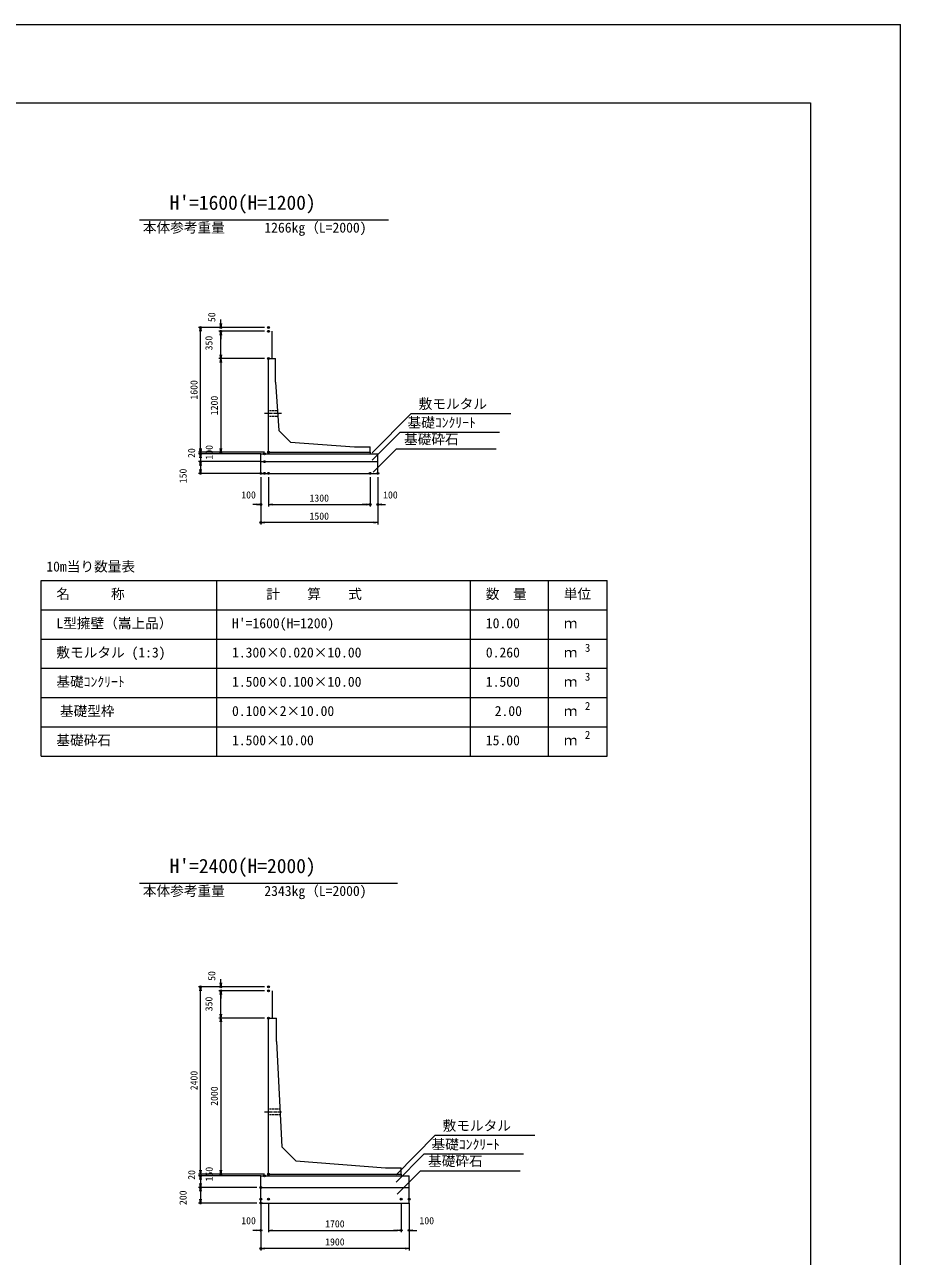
# Model space of a CAD drawing. Units: millimetres on the paper. Extents: x 0 to 841, y -307 to 901.
# Drawn here: x 616.6 to 841, y 585.1 to 900.8 of the extents above; entities that cross this region are included whole.
import ezdxf
from ezdxf.enums import TextEntityAlignment as Align

# ---------------------------------------------------------------- set-up
doc = ezdxf.new("R2010")
doc.units = ezdxf.units.MM
doc.header["$PDMODE"] = 32
doc.header["$PDSIZE"] = 0.5
doc.linetypes.add('USER1', pattern=[1.125, 0.75, -0.125, 0.125, -0.125])
doc.linetypes.add('USER2', pattern=[0.375, 0.25, -0.125])
for name, color, linetype, lineweight in [('D-MTR-FRAM（材料表図枠）', 2, 'Continuous', 18), ('D-STR-DIM（寸法）', 7, 'Continuous', 18), ('D-STR-HTXT（旗揚げ）', 7, 'Continuous', 18), ('D-STR-STR1（構造物）', 4, 'Continuous', 18), ('D-STR-STRn（構造物）', 7, 'Continuous', 18), ('D-STR（構造物外形線）', 1, 'Continuous', 18), ('D-TTL(外枠）', 2, 'Continuous', 18), ('DEFPOINTS_2', 8, 'Continuous', 18)]:
    doc.layers.add(name, color=color, linetype=linetype, lineweight=lineweight)
for name, color, linetype in [('D-MTR-TXT(文字列）', 7, 'Continuous'), ('D-MTR（材料表タイトル）', 7, 'Continuous'), ('D-STR-TXT（文字）', 7, 'Continuous'), ('D-TTL-TXT（文字）', 7, 'Continuous')]:
    doc.layers.add(name, color=color, linetype=linetype)
doc.styles.add('ＭＳ ゴシック', font='')
doc.styles.get('ＭＳ ゴシック').set_extended_font_data('MS Gothic')

# ---------------------------------------------------------------- blocks, each defined once
blk = doc.blocks.new('-000--000-_OPEN')
at = {"color": 7, "linetype": 'Continuous', "lineweight": 18}
for p, q in [((-1, 0.167), (0, 0)), ((0, 0), (-1, -0.167)), ((0, 0), (-1, 0))]:
    blk.add_line(p, q, dxfattribs=at)

msp = doc.modelspace()

# ---------------------------------------------------------------- linework, layer by layer
at = {"layer": 'D-MTR-FRAM（材料表図枠）'}
for p, q in [((620.853, 758.33), (765.853, 758.33)), ((620.853, 713.33), (620.853, 758.33)), ((665.853, 713.33), (665.853, 758.33)), ((730.853, 713.33), (730.853, 758.33)), ((750.853, 726.33), (750.853, 758.33)), ((750.853, 713.33), (750.853, 758.33)), ((765.853, 713.33), (765.853, 758.33)), ((620.853, 750.83), (765.853, 750.83)), ((620.853, 743.33), (765.853, 743.33)), ((620.853, 735.83), (765.853, 735.83)), ((620.853, 728.33), (765.853, 728.33)), ((620.853, 720.83), (765.853, 720.83)), ((620.853, 713.33), (765.853, 713.33))]:
    msp.add_line(p, q, dxfattribs=at)
at = {"layer": 'D-STR-DIM（寸法）'}
for p, q in [((666.899, 824.186), (666.899, 825.186)), ((678.134, 823.186), (661.184, 823.186)), ((661.684, 792.186), (661.684, 822.186)), ((678.134, 823.186), (666.399, 823.186)), ((678.134, 822.186), (666.399, 822.186)), ((678.134, 822.186), (666.399, 822.186)), ((666.899, 816.186), (666.899, 821.186)), ((666.899, 821.186), (666.899, 820.186)), ((678.134, 815.186), (666.399, 815.186)), ((678.134, 815.186), (666.399, 815.186)), ((666.899, 814.186), (666.899, 792.186)), ((661.684, 792.186), (661.684, 793.186)), ((661.684, 791.786), (661.684, 792.786)), ((678.134, 791.186), (661.184, 791.186)), ((678.134, 791.186), (661.184, 791.186)), ((677.134, 790.786), (661.184, 790.786)), ((677.134, 790.786), (661.184, 790.786)), ((661.684, 789.786), (661.684, 788.786)), ((678.134, 791.186), (666.399, 791.186)), ((677.134, 788.786), (661.184, 788.786)), ((677.134, 788.786), (661.184, 788.786)), ((661.684, 787.786), (661.684, 786.786)), ((661.684, 787.786), (661.684, 786.786)), ((677.134, 785.786), (661.184, 785.786)), ((677.134, 784.786), (677.134, 772.656)), ((677.134, 784.786), (677.134, 777.283)), ((679.134, 784.786), (679.134, 777.283)), ((679.134, 784.786), (679.134, 777.283)), ((705.134, 784.786), (705.134, 777.283)), ((705.134, 784.786), (705.134, 777.283)), ((707.134, 784.786), (707.134, 772.656)), ((707.134, 784.786), (707.134, 777.283)), ((676.134, 777.783), (675.134, 777.783)), ((680.134, 777.783), (704.134, 777.783)), ((680.134, 777.783), (681.134, 777.783)), ((704.134, 777.783), (703.134, 777.783)), ((708.134, 777.783), (709.134, 777.783)), ((706.134, 773.156), (678.134, 773.156)), ((678.134, 654.186), (661.184, 654.186)), ((678.134, 654.186), (666.399, 654.186)), ((666.899, 655.186), (666.899, 656.186)), ((661.684, 607.186), (661.684, 653.186)), ((678.134, 653.186), (666.399, 653.186)), ((678.134, 653.186), (666.399, 653.186)), ((666.899, 647.186), (666.899, 652.186)), ((666.899, 652.186), (666.899, 651.186)), ((678.134, 646.186), (666.399, 646.186)), ((678.134, 646.186), (666.399, 646.186)), ((666.899, 645.186), (666.899, 607.186)), ((678.134, 606.186), (661.184, 606.186)), ((678.134, 606.186), (661.184, 606.186)), ((661.684, 607.186), (661.684, 608.186)), ((678.134, 606.186), (666.399, 606.186)), ((677.134, 605.786), (661.184, 605.786)), ((677.134, 605.786), (661.184, 605.786)), ((661.684, 604.786), (661.684, 603.786)), ((661.684, 604.786), (661.684, 603.786)), ((676.134, 602.786), (661.184, 602.786)), ((676.134, 602.786), (661.184, 602.786)), ((661.684, 601.786), (661.684, 599.786)), ((676.134, 598.786), (661.184, 598.786)), ((677.134, 598.786), (677.134, 586.656)), ((677.134, 598.786), (677.134, 591.283)), ((679.134, 598.786), (679.134, 591.283)), ((679.134, 598.786), (679.134, 591.283)), ((713.134, 598.786), (713.134, 591.283)), ((713.134, 598.786), (713.134, 591.283)), ((715.134, 598.786), (715.134, 586.656)), ((715.134, 598.786), (715.134, 591.283)), ((676.134, 591.783), (675.134, 591.783)), ((680.134, 591.783), (712.134, 591.783)), ((680.134, 591.783), (681.134, 591.783)), ((712.134, 591.783), (711.134, 591.783)), ((716.134, 591.783), (717.134, 591.783)), ((714.134, 587.156), (678.134, 587.156))]:
    msp.add_line(p, q, dxfattribs=at)
for p in [(661.684, 823.186), (666.899, 823.186), (666.899, 822.186), (679.134, 823.186), (679.134, 823.186), (679.134, 822.186), (679.134, 822.186), (679.134, 815.186), (679.134, 815.186), (661.684, 790.786), (666.899, 791.186), (678.134, 790.786), (678.134, 790.786), (679.134, 791.186), (679.134, 791.186), (679.134, 791.186), (661.684, 788.786), (661.684, 785.786), (677.134, 785.786), (677.134, 785.786), (678.134, 788.786), (678.134, 788.786), (678.134, 785.786), (679.134, 785.786), (679.134, 785.786), (705.134, 785.786), (705.134, 785.786), (707.134, 785.786), (707.134, 785.786), (677.134, 777.783), (705.134, 777.783), (707.134, 777.783), (677.134, 773.156), (661.684, 654.186), (666.899, 654.186), (679.134, 654.186), (679.134, 654.186), (666.899, 653.186), (679.134, 653.186), (679.134, 653.186), (679.134, 646.186), (679.134, 646.186), (666.899, 606.186), (679.134, 606.186), (679.134, 606.186), (679.134, 606.186), (661.684, 605.786), (661.684, 602.786), (677.134, 602.786), (677.134, 602.786), (678.134, 605.786), (678.134, 605.786), (677.134, 599.786), (677.134, 599.786), (679.134, 599.786), (679.134, 599.786), (713.134, 599.786), (713.134, 599.786), (715.134, 599.786), (715.134, 599.786), (661.684, 598.786), (677.134, 598.786), (677.134, 591.783), (713.134, 591.783), (715.134, 591.783), (677.134, 587.156)]:
    msp.add_point(p, dxfattribs=at)
at = {"layer": 'D-STR-HTXT（旗揚げ）'}
for p, q in [((646.105, 850.786), (709.889, 850.786)), ((705.68, 791.039), (715.597, 801.051)), ((741.195, 801.051), (715.597, 801.051)), ((705.68, 789.134), (712.739, 796.262)), ((738.338, 796.262), (712.739, 796.262)), ((705.972, 786.051), (711.852, 791.987)), ((737.45, 791.987), (711.852, 791.987)), ((646.105, 680.786), (712.163, 680.786)), ((711.823, 606.039), (721.74, 616.051)), ((747.338, 616.051), (721.74, 616.051)), ((711.823, 604.134), (718.882, 611.262)), ((744.481, 611.262), (718.882, 611.262)), ((712.115, 601.051), (717.995, 606.987)), ((743.593, 606.987), (717.995, 606.987))]:
    msp.add_line(p, q, dxfattribs=at)
at = {"layer": 'D-STR-STR1（構造物）'}
for p, q in [((680.034, 815.186), (680.034, 822.186)), ((680.134, 646.186), (680.134, 653.186))]:
    msp.add_line(p, q, dxfattribs=at)
at = {"layer": 'D-STR-STRn（構造物）', "linetype": 'USER2'}
for p, q in [((679.134, 801.936), (681.402, 801.936)), ((679.134, 800.436), (681.499, 800.436)), ((679.134, 622.936), (682.029, 622.936)), ((679.134, 621.436), (682.106, 621.436))]:
    msp.add_line(p, q, dxfattribs=at)
at = {"layer": 'D-STR-STRn（構造物）', "linetype": 'USER1'}
for p, q in [((678.134, 801.186), (682.45, 801.186)), ((678.134, 622.186), (682.45, 622.186))]:
    msp.add_line(p, q, dxfattribs=at)
at = {"layer": 'D-STR-STRn（構造物）'}
for p, q in [((677.134, 785.786), (677.134, 790.786)), ((677.134, 790.786), (707.134, 790.786)), ((679.134, 791.186), (679.134, 790.786)), ((705.134, 791.186), (705.134, 790.786)), ((707.134, 785.786), (707.134, 790.786)), ((677.134, 788.786), (707.134, 788.786)), ((677.134, 785.786), (707.134, 785.786)), ((679.134, 606.186), (679.134, 605.786)), ((713.134, 606.186), (713.134, 605.786)), ((677.134, 598.786), (677.134, 605.786)), ((677.134, 605.786), (715.134, 605.786)), ((715.134, 598.786), (715.134, 605.786)), ((677.134, 602.786), (715.134, 602.786)), ((677.134, 598.786), (715.134, 598.786))]:
    msp.add_line(p, q, dxfattribs=at)
at = {"layer": 'D-STR（構造物外形線）'}
for p, q in [((679.134, 815.186), (680.934, 815.186)), ((679.134, 791.186), (679.134, 815.186)), ((680.934, 809.186), (680.934, 815.186)), ((680.934, 809.186), (681.734, 796.786)), ((681.734, 796.786), (684.734, 793.786)), ((684.734, 793.786), (701.134, 792.586)), ((701.134, 792.586), (705.134, 792.586)), ((705.134, 791.186), (705.134, 792.586)), ((679.134, 791.186), (705.134, 791.186)), ((679.134, 646.186), (681.134, 646.186)), ((679.134, 606.186), (679.134, 646.186)), ((681.134, 640.186), (681.134, 646.186)), ((681.134, 640.186), (682.534, 613.186)), ((682.534, 613.186), (686.134, 609.586)), ((686.134, 609.586), (709.134, 607.786)), ((679.134, 606.186), (713.134, 606.186)), ((709.134, 607.786), (713.134, 607.786)), ((713.134, 606.186), (713.134, 607.786))]:
    msp.add_line(p, q, dxfattribs=at)
at = {"layer": 'D-TTL(外枠）'}
for p, q in [((23, 880.786), (818, 880.786)), ((818, 880.786), (818, 326.786))]:
    msp.add_line(p, q, dxfattribs=at)
at = {"layer": 'DEFPOINTS_2'}
for p in [(0, 900.786), (841, 306.786)]:
    msp.add_line(p, (841, 900.786), dxfattribs=at)

# ---------------------------------------------------------------- block references
at = {"layer": 'D-STR-DIM（寸法）'}
for p, rotation in [((666.899, 823.186), 270), ((661.684, 823.186), 90), ((666.899, 822.186), 90), ((666.899, 822.186), 90), ((666.899, 815.186), 270), ((666.899, 815.186), 90), ((661.684, 791.186), 270), ((661.684, 791.186), 270), ((661.684, 790.786), 270), ((661.684, 790.786), 90), ((666.899, 791.186), 270), ((661.684, 788.786), 90), ((661.684, 788.786), 90), ((661.684, 785.786), 270), ((679.134, 777.783), 180), ((679.134, 777.783), 180), ((707.134, 777.783), 180), ((677.134, 773.156), 180), ((661.684, 654.186), 90), ((666.899, 654.186), 270), ((666.899, 653.186), 90), ((666.899, 653.186), 90), ((666.899, 646.186), 270), ((666.899, 646.186), 90), ((661.684, 606.186), 270), ((661.684, 606.186), 270), ((666.899, 606.186), 270), ((661.684, 605.786), 90), ((661.684, 605.786), 90), ((661.684, 602.786), 270), ((661.684, 602.786), 90), ((661.684, 598.786), 270), ((679.134, 591.783), 180), ((679.134, 591.783), 180), ((715.134, 591.783), 180), ((677.134, 587.156), 180)]:
    msp.add_blockref('-000--000-_OPEN', p, dxfattribs=dict(at, rotation=rotation))
for p in [(677.134, 777.783), (705.134, 777.783), (705.134, 777.783), (707.134, 773.156), (677.134, 591.783), (713.134, 591.783), (713.134, 591.783), (715.134, 587.156)]:
    msp.add_blockref('-000--000-_OPEN', p, dxfattribs=at)

# ---------------------------------------------------------------- texts
at = {"layer": 'D-MTR-TXT(文字列）', "style": 'ＭＳ ゴシック'}
for s, height, p in [('本体参考重量', 2.566, (646.936, 846.719)), ('1266kg（L=2000)', 2.566, (678.056, 846.719)), ('名\u3000\u3000\u3000称', 2.566, (624.775, 752.83)), ('計\u3000\u3000算\u3000\u3000式', 2.566, (678.553, 752.83)), ('数\u3000量', 2.566, (734.775, 752.83)), ('単位', 2.566, (754.775, 752.83)), ('L型擁壁（嵩上品）', 2.566, (624.775, 745.33)), ("H'=1600(H=1200)", 2.566, (669.775, 745.33)), ('10.00', 2.566, (734.802, 745.33)), ('ｍ', 2.566, (754.775, 745.33)), ('3', 2.053, (760.177, 739.43)), ('敷モルタル (1:3)', 2.566, (624.775, 737.83)), ('1.300×0.020×10.00', 2.566, (669.775, 737.83)), ('0.260', 2.566, (734.802, 737.83)), ('ｍ', 2.566, (754.775, 737.83)), ('基礎ｺﾝｸﾘｰﾄ', 2.566, (624.775, 730.33)), ('1.500×0.100×10.00', 2.566, (669.775, 730.33)), ('1.500', 2.566, (734.802, 730.33)), ('ｍ', 2.566, (754.775, 730.33)), ('3', 2.053, (760.177, 732.03)), ('基礎型枠', 2.566, (625.675, 722.83)), ('0.100×2×10.00', 2.566, (669.775, 722.83)), ('2.00', 2.566, (737.076, 722.83)), ('2', 2.053, (760.177, 724.53)), ('ｍ', 2.566, (754.775, 722.83)), ('2', 2.053, (760.177, 717.13)), ('基礎砕石', 2.566, (624.775, 715.33)), ('1.500×10.00', 2.566, (669.775, 715.33)), ('15.00', 2.566, (734.802, 715.33)), ('ｍ', 2.566, (754.775, 715.33)), ('本体参考重量', 2.566, (646.936, 676.719)), ('2343kg（L=2000)', 2.566, (678.056, 676.719))]:
    msp.add_text(s, height=height, dxfattribs=at).set_placement(p, align=Align.BOTTOM_LEFT)
at = {"layer": 'D-MTR（材料表タイトル）', "style": 'ＭＳ ゴシック'}
msp.add_text('10m当り数量表', height=2.566, dxfattribs=at).set_placement((622.195, 759.855), align=Align.BOTTOM_LEFT)
at = {"layer": 'D-STR-DIM（寸法）', "style": 'ＭＳ ゴシック'}
for s, p in [('50', (666.041, 824.555)), ('350', (665.315, 817.304)), ('1600', (661.484, 804.686)), ('1200', (666.699, 800.686)), ('100', (665.386, 789.311)), ('20', (660.884, 789.736)), ('150', (658.684, 783.26)), ('50', (666.041, 655.725)), ('350', (665.315, 647.928)), ('2400', (661.484, 627.686)), ('2000', (666.699, 623.686)), ('20', (660.884, 604.736)), ('150', (665.386, 604.311)), ('200', (658.684, 598.26))]:
    msp.add_text(s, height=1.833, rotation=90, dxfattribs=at).set_placement(p, align=Align.BOTTOM_LEFT)
for s, p in [('100', (672.147, 778.796)), ('1300', (689.634, 777.983)), ('100', (708.483, 778.796)), ('1500', (689.634, 773.356)), ('100', (672.147, 592.796)), ('1700', (693.634, 591.983)), ('100', (717.799, 592.796)), ('1900', (693.634, 587.356))]:
    msp.add_text(s, height=1.833, dxfattribs=at).set_placement(p, align=Align.BOTTOM_LEFT)
at = {"layer": 'D-STR-TXT（文字）', "style": 'ＭＳ ゴシック'}
for s, p in [('敷モルタル', (717.597, 801.551)), ('基礎ｺﾝｸﾘｰﾄ', (714.739, 796.762)), ('基礎砕石', (713.852, 792.487)), ('敷モルタル', (723.74, 616.551)), ('基礎ｺﾝｸﾘｰﾄ', (720.882, 611.762)), ('基礎砕石', (719.995, 607.487))]:
    msp.add_text(s, height=2.566, dxfattribs=at).set_placement(p, align=Align.BOTTOM_LEFT)
at = {"layer": 'D-TTL-TXT（文字）', "style": 'ＭＳ ゴシック'}
for s, p in [("H'=1600(H=1200)", (653.804, 852.234)), ("H'=2400(H=2000)", (653.804, 682.234))]:
    msp.add_text(s, height=3.666, dxfattribs=at).set_placement(p, align=Align.BOTTOM_LEFT)

doc.saveas('drawing.dxf')
